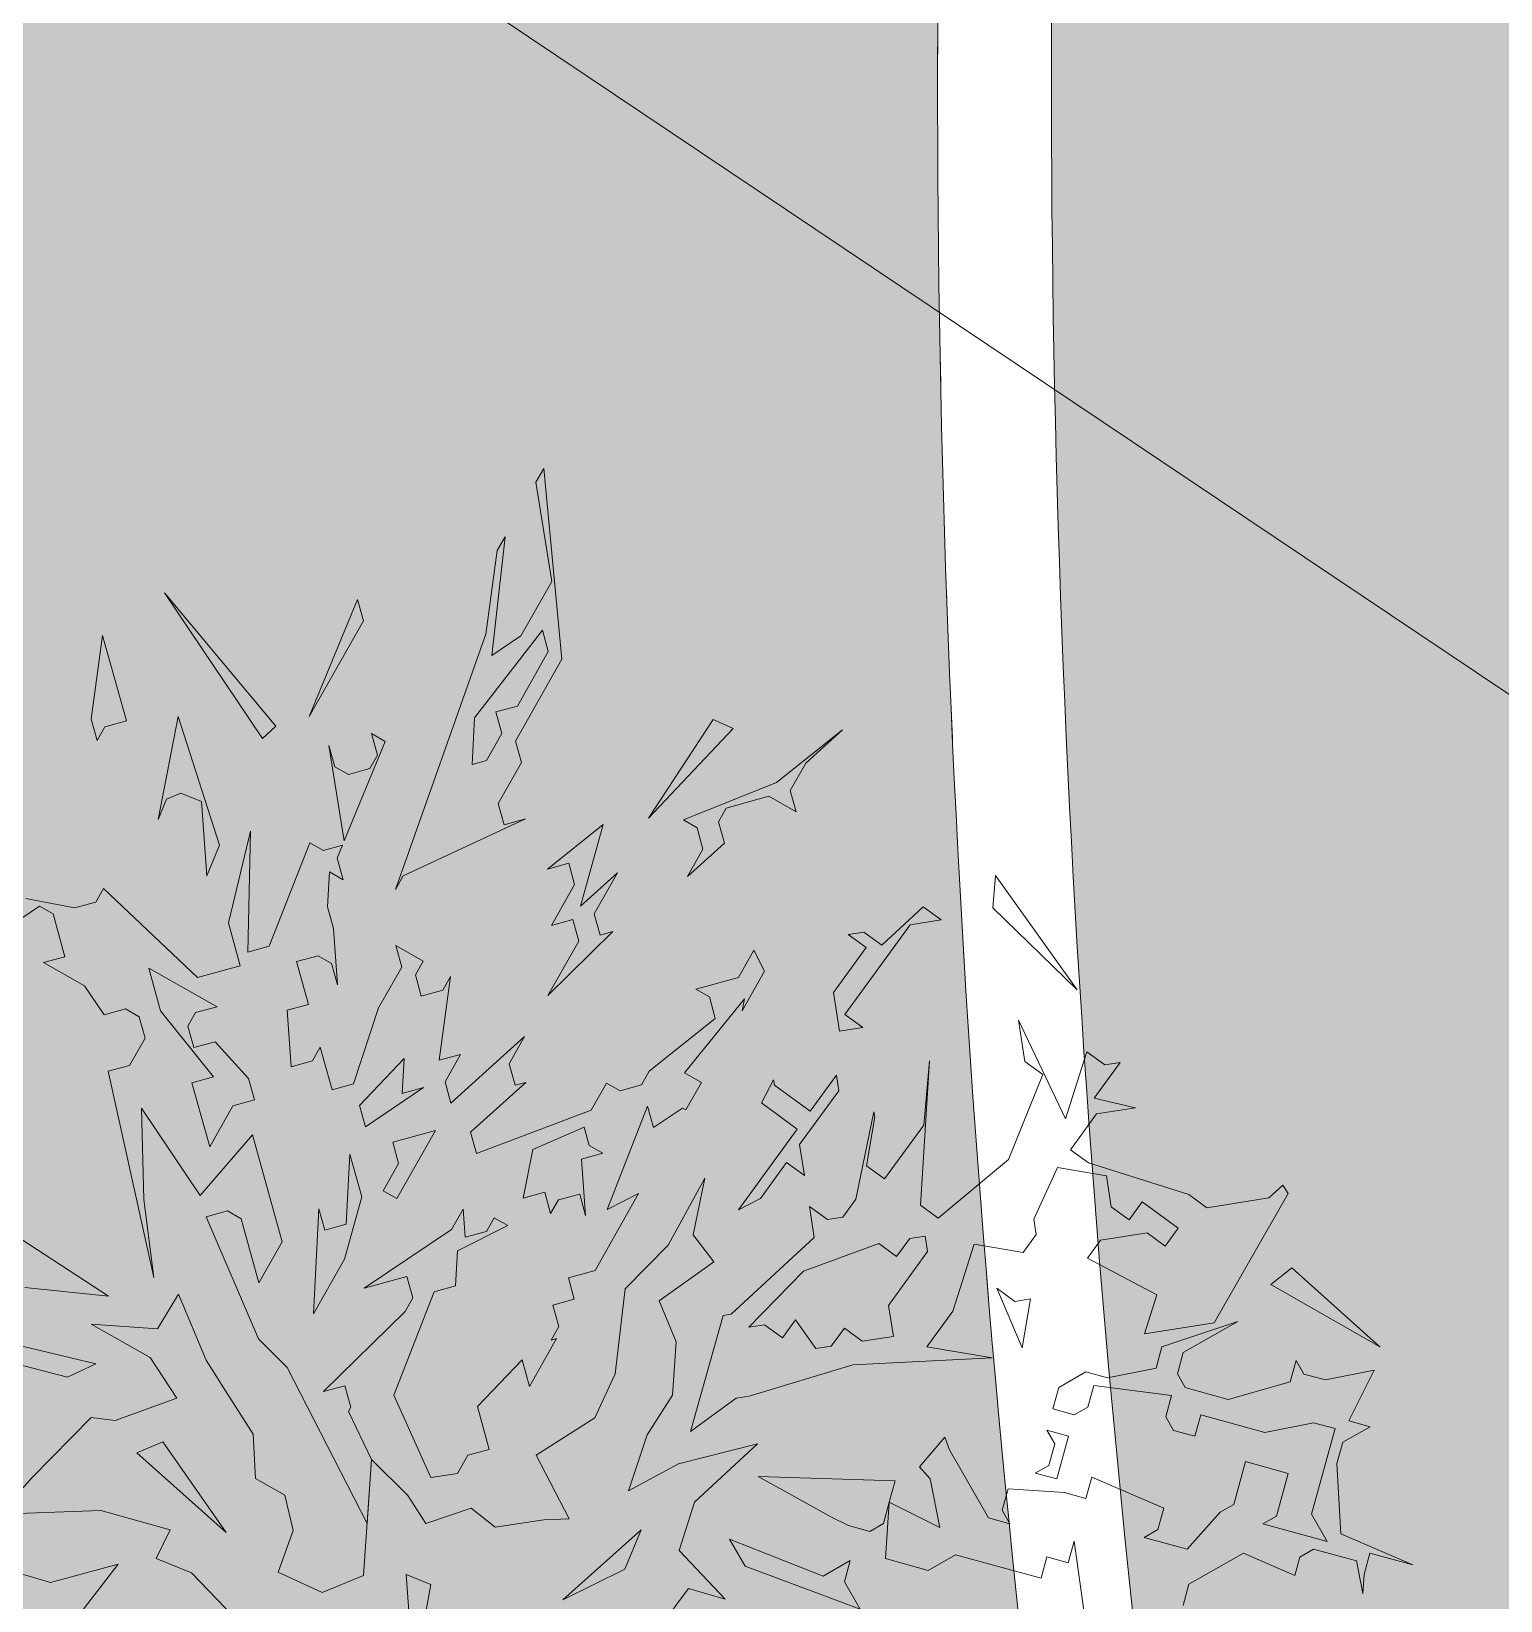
# Model space of a CAD drawing. Header units: millimetres. Extents: x -38151500 to -28914887, y -20564105 to -20349562.
# Drawn here: x -32288258 to -32287225, y -20506627 to -20505524 of the extents above; entities that cross this region are included whole.
import ezdxf
from ezdxf.xclip import XClip

# ---------------------------------------------------------------- set-up
doc = ezdxf.new("R2010")
doc.units = ezdxf.units.MM
doc.header["$MEASUREMENT"] = 0
doc.header["$XCLIPFRAME"] = 0
doc.linetypes.add('ГОСТ 2.303 6', pattern=[480, 80, -150, 100, -150])
doc.layers.add('!!! ПОДОСНОВА', color=7, linetype='Continuous')
for name, color, linetype, lineweight in [('Новый_ГП_БК_08.20_Ном._пера__5', 5, 'Continuous', 13), ('Новый_ГП_Благоустройство штриховка_Ном._пера__246', 246, 'Continuous', 13), ('Новый_ГП_озеленение_газон_Ном._пера__74', 74, 'Continuous', 20), ('Новый_ГП_озеленение_кустарники_Ном._пера__10', 75, 'Continuous', 5), ('Новый_ГП_Тротуар_Дорожки_Ном._пера__24', 26, 'Continuous', 13), ('Чертеж_1_Новый_Новофедоровское_снт 28_07$0$tp_Здания_Ном._пера__253', 252, 'Continuous', 18)]:
    doc.layers.add(name, color=color, linetype=linetype, lineweight=lineweight)

# ---------------------------------------------------------------- blocks, each defined once
blk = doc.blocks.new('Чертеж_5_1', base_point=(5813926.6, -7295.8))
at = {"layer": 'Чертеж_1_Новый_Новофедоровское_снт 28_07$0$tp_Здания_Ном._пера__253', "color": 252, "linetype": 'Continuous', "lineweight": 18, "flags": 128}
blk.add_lwpolyline([(-32283530.4, -20508464.8), (-32288447.4, -20505166.8), (-32284199.9, -20498834.3), (-32279282.9, -20502132.3)], close=True, dxfattribs=at)

msp = doc.modelspace()

# ---------------------------------------------------------------- hatches: boundary and pattern name
at = {"layer": 'Новый_ГП_Благоустройство штриховка_Ном._пера__246', "linetype": 'Continuous', "lineweight": 13}
h = msp.add_hatch(dxfattribs=at)
h.set_pattern_fill('Гравий_0003', color=246, style=0, pattern_type=2)
h.set_pattern_definition([(0, (5813926.62, -7252.5), (173.2051, 300), [0, -25, 50, -271.4102]), (0, (5813926.62, -7339.1), (173.2051, 300), [0, -25, 50, -271.4102]), (60, (5813926.62, -7295.8), (-173.2050711, 300.0000167), [50, -296.4102]), (60, (5814026.62, -7295.8), (-173.2050711, 300.0000167), [0, -296.4102, 50, 0, 0, 0]), (120, (5813926.62, -7295.8), (-346.4101711, 1.67e-05), [0, -296.4102, 50, 0, 0, 0]), (120, (5814026.62, -7295.8), (-346.4101711, 1.67e-05), [50, -296.4102])])
h.paths.add_polyline_path([(-32281389.65, -20499016.85), (-32282296.37, -20498450.2, 0.006807), (-32282199.39, -20499278.51, -0.3062134), (-32283041.33, -20500363.06, 0.0041139), (-32285142.27, -20501113.88, 0.2666049), (-32287507.65, -20504738.16, 0.0780142), (-32287273.51, -20507874.55, 0.1723091), (-32282145.91, -20515200.77, 0.3489048), (-32276185.26, -20514370.09, -0.2585313), (-32271792.52, -20512391.41, 0.0136544), (-32269281.01, -20512435.74, 0.3144836), (-32264527.78, -20509554.63), (-32265294.95, -20509075.19), (-32265296.68, -20509216.37, -0.3218012), (-32269252.92, -20511595.41, -0.0137708), (-32271739.6, -20511552.93, 0.2552703), (-32276825.38, -20513823.85, -0.3432439), (-32281688.92, -20514494.9, -0.1712031), (-32286459.39, -20507666.93, -0.0778536), (-32286669.56, -20504795.9, -0.2637), (-32284803.22, -20501884.26, -0.0040028), (-32282771.58, -20501158.6, 0.3175283), (-32281357.16, -20499239.8, -0.0065687)])
at = {"layer": 'Новый_ГП_озеленение_газон_Ном._пера__74', "linetype": 'Continuous', "lineweight": 20}
h = msp.add_hatch(dxfattribs=at)
h.set_pattern_fill('AR_SAND_0003', color=74, style=0, pattern_type=2)
h.set_pattern_definition([(37.5, (5813926.6, -7295.8), (-24.0004694, 734.119856), [0, -579.12, 0, -647.7, 0, -619.125]), (7.5, (5813926.6, -7295.8), (674.284925, 1075.23765), [0, -312.42, 0, -521.97, 0, -200.025]), (327.5, (5813458, -7295.8), (1186.488555, 2.155777), [0, -190.5, 0, -685.8, 0, -895.35]), (317.5, (5813458, -7295.8), (1145.334679, 334.393985), [0, -95.25, 0, -449.58, 0, -514.35])])
h.paths.add_polyline_path([(-32295187.89, -20507055.27), (-32295891.42, -20508182.38), (-32271650.86, -20523609.99), (-32271472.77, -20523318.57), (-32262368.35, -20510904.18), (-32264459.18, -20509597.51, -0.3182453), (-32269283.52, -20512515.76, -0.0136448), (-32271797.63, -20512471.26, 0.258872), (-32276124, -20514421.77, -0.3493763), (-32282189.52, -20515267.92, -0.1724048), (-32287351.04, -20507894.33, -0.0780291), (-32287587.46, -20504732.63, -0.2668386), (-32285174.3, -20501040.41, -0.0041241), (-32283066.91, -20500287.26, 0.3045295), (-32282279.76, -20499281.03, -0.0082483), (-32282381.92, -20498396.73), (-32285061.68, -20496722.07), (-32291058.51, -20506317.62), (-32290179.38, -20506867.03), (-32291662.99, -20509241.3)])

# ---------------------------------------------------------------- linework, layer by layer
at = {"layer": 'Новый_ГП_БК_08.20_Ном._пера__5', "color": 5, "linetype": 'ГОСТ 2.303 6', "lineweight": 13}
msp.add_lwpolyline([(-32265376.07, -20509198.38, -0.3210024), (-32269250.07, -20511515.38, -0.0137834), (-32271734.62, -20511473.08, 0.2549845), (-32276886.05, -20513771.47, -0.342622), (-32281645.51, -20514427.59, -0.171087), (-32286381.85, -20507647.17, -0.0778382), (-32286589.74, -20504801.36, -0.2633703), (-32284770.64, -20501957.52, -0.0039917), (-32282745.81, -20501234.34, 0.3183331), (-32281277.05, -20499234.57, -0.0090704), (-32281298.33, -20499073.92), (-32282381.92, -20498396.73, 0.0082483), (-32282279.76, -20499281.03, -0.3045295), (-32283066.92, -20500287.26, 0.0041241), (-32285174.3, -20501040.41, 0.2668386), (-32287587.46, -20504732.63, 0.0780291), (-32287351.04, -20507894.33, 0.1724048), (-32282189.52, -20515267.92, 0.3493763), (-32276124, -20514421.77, -0.258872), (-32271797.63, -20512471.26, 0.0136448), (-32269283.52, -20512515.76, 0.3182453), (-32264459.18, -20509597.51), (-32265369.78, -20509028.43)], format="xyb", close=True, dxfattribs=at)
at = {"layer": 'Новый_ГП_озеленение_газон_Ном._пера__74', "color": 74, "linetype": 'Continuous', "lineweight": 20}
msp.add_lwpolyline([(-32291662.99, -20509241.3), (-32295187.89, -20507055.27), (-32295891.42, -20508182.38), (-32271650.86, -20523609.99), (-32271472.77, -20523318.57), (-32262368.35, -20510904.18), (-32264459.18, -20509597.51, -0.3182453), (-32269283.52, -20512515.76, -0.0136448), (-32271797.63, -20512471.26, 0.258872), (-32276124, -20514421.77, -0.3493763), (-32282189.52, -20515267.92, -0.1724048), (-32287351.04, -20507894.33, -0.0780291), (-32287587.46, -20504732.63, -0.2668386), (-32285174.3, -20501040.41, -0.0041241), (-32283066.91, -20500287.26, 0.3045295), (-32282279.76, -20499281.03, -0.0082483), (-32282381.92, -20498396.73), (-32285061.68, -20496722.07), (-32291058.51, -20506317.62), (-32290179.38, -20506867.03)], format="xyb", close=True, dxfattribs=at)
at = {"layer": 'Новый_ГП_озеленение_кустарники_Ном._пера__10', "color": 75, "linetype": 'Continuous', "lineweight": 5}
for p, q in [((-32287897.94, -20505831.66), (-32287903.37, -20505841.26)), ((-32287885.1, -20505965.68), (-32287897.94, -20505831.66)), ((-32287903.37, -20505841.26), (-32287892.16, -20505910.99)), ((-32287934.36, -20505963.14), (-32287925.11, -20505879.65)), ((-32287925.11, -20505879.65), (-32287930.55, -20505889.25)), ((-32287930.55, -20505889.25), (-32287938.52, -20505948.11)), ((-32288086.14, -20506012.89), (-32288164.44, -20505919.02)), ((-32288164.44, -20505919.02), (-32288095.63, -20506021.35)), ((-32287892.16, -20505910.99), (-32287913.89, -20505949.38)), ((-32288028.81, -20505923.67), (-32288062.69, -20506005.88)), ((-32288024.65, -20505938.7), (-32288028.81, -20505923.67)), ((-32288062.69, -20506005.88), (-32288024.65, -20505938.7)), ((-32288207.93, -20505948.99), (-32288215.91, -20506007.85)), ((-32288191.28, -20506009.12), (-32288207.93, -20505948.99)), ((-32287938.52, -20505948.11), (-32288002.12, -20506127.57)), ((-32287946.5, -20506006.96), (-32287898.86, -20505945.21)), ((-32287913.89, -20505949.38), (-32287934.36, -20505963.14)), ((-32287898.86, -20505945.21), (-32287894.7, -20505960.25)), ((-32287894.7, -20505960.25), (-32287916.44, -20505998.64)), ((-32287917.71, -20506023.27), (-32287885.1, -20505965.68)), ((-32288215.91, -20506007.85), (-32288211.75, -20506022.88)), ((-32288169.01, -20506078.5), (-32288154.81, -20506006.03)), ((-32288154.81, -20506006.03), (-32288125.75, -20506096.34)), ((-32287948.2, -20506039.8), (-32287946.5, -20506006.96)), ((-32287916.44, -20505998.64), (-32287931.47, -20506002.8)), ((-32287931.47, -20506002.8), (-32287927.31, -20506017.83)), ((-32287778.81, -20506008.19), (-32287824.37, -20506077.46)), ((-32287764.76, -20506014.45), (-32287778.81, -20506008.19)), ((-32288211.75, -20506022.88), (-32288206.31, -20506013.29)), ((-32288206.31, -20506013.29), (-32288191.28, -20506009.12)), ((-32288095.63, -20506021.35), (-32288086.14, -20506012.89)), ((-32288009.27, -20506023.46), (-32288018.87, -20506018.02)), ((-32288018.87, -20506018.02), (-32288014.71, -20506033.06)), ((-32287927.31, -20506017.83), (-32287938.18, -20506037.03)), ((-32287824.37, -20506077.46), (-32287764.76, -20506014.45)), ((-32287687.81, -20506015.36), (-32287734.18, -20506052.48)), ((-32287713.71, -20506038.72), (-32287687.81, -20506015.36)), ((-32288044.77, -20506041.38), (-32288048.93, -20506026.35)), ((-32288048.93, -20506026.35), (-32288038.13, -20506093.49)), ((-32288038.13, -20506093.49), (-32288009.27, -20506023.46)), ((-32287913.55, -20506038.3), (-32287917.71, -20506023.27)), ((-32288035.17, -20506046.82), (-32288044.77, -20506041.38)), ((-32288014.71, -20506033.06), (-32288020.14, -20506042.65)), ((-32287938.18, -20506037.03), (-32287948.2, -20506039.8)), ((-32287929.85, -20506067.09), (-32287913.55, -20506038.3)), ((-32287724.58, -20506057.91), (-32287713.71, -20506038.72)), ((-32288020.14, -20506042.65), (-32288035.17, -20506046.82)), ((-32287734.18, -20506052.48), (-32287799.74, -20506078.73)), ((-32288163.07, -20506064.08), (-32288169.01, -20506078.5)), ((-32288152.89, -20506059.84), (-32288163.07, -20506064.08)), ((-32288138.47, -20506065.79), (-32288152.89, -20506059.84)), ((-32287769.68, -20506070.4), (-32287739.61, -20506062.08)), ((-32287739.61, -20506062.08), (-32287720.42, -20506072.95)), ((-32287720.42, -20506072.95), (-32287724.58, -20506057.91)), ((-32288134.67, -20506117.97), (-32288138.47, -20506065.79)), ((-32287925.69, -20506082.12), (-32287929.85, -20506067.09)), ((-32287775.11, -20506080), (-32287769.68, -20506070.4)), ((-32287996.69, -20506117.97), (-32287910.66, -20506077.96)), ((-32287910.66, -20506077.96), (-32287925.69, -20506082.12)), ((-32287856.14, -20506081.9), (-32287895.37, -20506113.3)), ((-32287872.01, -20506139.21), (-32287856.14, -20506081.9)), ((-32287799.74, -20506078.73), (-32287790.14, -20506084.16)), ((-32287790.14, -20506084.16), (-32287785.98, -20506099.2)), ((-32287770.95, -20506095.03), (-32287775.11, -20506080)), ((-32288125.75, -20506096.34), (-32288134.67, -20506117.97)), ((-32288104.01, -20506086.64), (-32288119.58, -20506151.12)), ((-32288105.82, -20506171.59), (-32288104.01, -20506086.64)), ((-32288062.35, -20506094.81), (-32288090.79, -20506167.42)), ((-32288052.75, -20506100.24), (-32288062.35, -20506094.81)), ((-32288039.39, -20506096.54), (-32288052.75, -20506100.24)), ((-32288043.15, -20506105.67), (-32288039.39, -20506096.54)), ((-32287796.85, -20506118.39), (-32287770.95, -20506095.03)), ((-32288038.99, -20506120.71), (-32288043.15, -20506105.67)), ((-32287785.98, -20506099.2), (-32287796.85, -20506118.39)), ((-32288049.86, -20506139.9), (-32288048.59, -20506115.27)), ((-32288048.59, -20506115.27), (-32288038.99, -20506120.71)), ((-32288002.12, -20506127.57), (-32287996.69, -20506117.97)), ((-32287895.37, -20506113.3), (-32287880.34, -20506109.14)), ((-32287880.34, -20506109.14), (-32287876.18, -20506124.17)), ((-32287846.11, -20506115.85), (-32287872.01, -20506139.21)), ((-32287862.42, -20506144.64), (-32287846.11, -20506115.85)), ((-32287582.28, -20506140.45), (-32287580.26, -20506117.81)), ((-32287580.26, -20506117.81), (-32287522.98, -20506198.12)), ((-32288207.23, -20506126.84), (-32288212.67, -20506136.44)), ((-32288141.32, -20506189.51), (-32288207.23, -20506126.84)), ((-32287876.18, -20506124.17), (-32287892.48, -20506152.97)), ((-32288272.8, -20506153.09), (-32288252.33, -20506139.33)), ((-32288227.7, -20506140.6), (-32288261.93, -20506133.89)), ((-32288252.33, -20506139.33), (-32288242.73, -20506144.76)), ((-32288212.67, -20506136.44), (-32288227.7, -20506140.6)), ((-32288045.69, -20506154.93), (-32288049.86, -20506139.9)), ((-32287660.35, -20506166.73), (-32287631.09, -20506139.8)), ((-32287631.09, -20506139.8), (-32287618.48, -20506148.98)), ((-32287522.98, -20506198.12), (-32287582.28, -20506140.45)), ((-32288242.73, -20506144.76), (-32288234.41, -20506174.83)), ((-32288119.58, -20506151.12), (-32288111.26, -20506181.18)), ((-32287892.48, -20506152.97), (-32287877.45, -20506148.8)), ((-32287877.45, -20506148.8), (-32287873.28, -20506163.84)), ((-32287858.25, -20506159.67), (-32287862.42, -20506144.64)), ((-32287618.48, -20506148.98), (-32287640.27, -20506152.41)), ((-32288042.8, -20506194.6), (-32288045.69, -20506154.93)), ((-32287895.02, -20506202.23), (-32287849.23, -20506157.18)), ((-32287849.23, -20506157.18), (-32287858.25, -20506159.67)), ((-32287640.27, -20506152.41), (-32287686.19, -20506215.45)), ((-32287683.86, -20506159.25), (-32287672.96, -20506157.54)), ((-32287671.25, -20506168.44), (-32287683.86, -20506159.25)), ((-32287672.96, -20506157.54), (-32287660.35, -20506166.73)), ((-32288090.79, -20506167.42), (-32288105.82, -20506171.59)), ((-32288071.6, -20506178.29), (-32288056.56, -20506174.13)), ((-32288056.56, -20506174.13), (-32288046.97, -20506179.56)), ((-32287982.67, -20506177.94), (-32288001.87, -20506167.08)), ((-32288001.87, -20506167.08), (-32287997.71, -20506182.11)), ((-32287873.28, -20506163.84), (-32287895.02, -20506202.23)), ((-32287750.13, -20506170.19), (-32287761, -20506189.39)), ((-32287742.67, -20506184.99), (-32287750.13, -20506170.19)), ((-32287694.21, -20506199.96), (-32287671.25, -20506168.44)), ((-32288234.41, -20506174.83), (-32288249.44, -20506178.99)), ((-32288249.44, -20506178.99), (-32288220.65, -20506195.29)), ((-32288167.22, -20506212.87), (-32288175.55, -20506182.8)), ((-32288175.55, -20506182.8), (-32288127.56, -20506209.98)), ((-32288111.26, -20506181.18), (-32288141.32, -20506189.51)), ((-32288063.27, -20506208.36), (-32288071.6, -20506178.29)), ((-32288046.97, -20506179.56), (-32288042.8, -20506194.6)), ((-32287997.71, -20506182.11), (-32288014.01, -20506210.9)), ((-32287988.11, -20506187.54), (-32287982.67, -20506177.94)), ((-32287758.52, -20506212.98), (-32287742.67, -20506184.99)), ((-32288220.65, -20506195.29), (-32288206.89, -20506215.76)), ((-32287983.95, -20506202.57), (-32287988.11, -20506187.54)), ((-32287971.46, -20506247.67), (-32287963.48, -20506188.81)), ((-32287963.48, -20506188.81), (-32287968.91, -20506198.41)), ((-32287761, -20506189.39), (-32287791.07, -20506197.72)), ((-32287968.91, -20506198.41), (-32287983.95, -20506202.57)), ((-32287799.05, -20506256.57), (-32287756.84, -20506204.42)), ((-32287791.07, -20506197.72), (-32287781.47, -20506203.15)), ((-32287781.47, -20506203.15), (-32287777.31, -20506218.18)), ((-32287756.84, -20506204.42), (-32287758.52, -20506212.98)), ((-32287689.93, -20506227.2), (-32287694.21, -20506199.96)), ((-32288206.89, -20506215.76), (-32288191.85, -20506211.6)), ((-32288191.85, -20506211.6), (-32288182.26, -20506217.03)), ((-32288182.26, -20506217.03), (-32288178.09, -20506232.06)), ((-32288130.11, -20506259.24), (-32288167.22, -20506212.87)), ((-32288142.59, -20506214.14), (-32288148.03, -20506223.74)), ((-32288127.56, -20506209.98), (-32288142.59, -20506214.14)), ((-32288078.3, -20506212.52), (-32288063.27, -20506208.36)), ((-32288075.41, -20506252.18), (-32288078.3, -20506212.52)), ((-32288014.01, -20506210.9), (-32288031.59, -20506264.32)), ((-32287777.31, -20506218.18), (-32287823.68, -20506255.3)), ((-32287686.19, -20506215.45), (-32287673.58, -20506224.63)), ((-32288148.03, -20506223.74), (-32288143.87, -20506238.77)), ((-32287673.58, -20506224.63), (-32287689.93, -20506227.2)), ((-32287559.71, -20506248.56), (-32287564.28, -20506219.5)), ((-32287564.28, -20506219.5), (-32287531.07, -20506288.71)), ((-32288178.09, -20506232.06), (-32288188.96, -20506251.26)), ((-32288143.87, -20506238.77), (-32288128.83, -20506234.61)), ((-32288128.83, -20506234.61), (-32288105.48, -20506260.51)), ((-32288054.94, -20506238.42), (-32288060.38, -20506248.02)), ((-32288046.62, -20506268.49), (-32288054.94, -20506238.42)), ((-32287911.33, -20506231.02), (-32287963.13, -20506277.74)), ((-32287922.2, -20506250.22), (-32287911.33, -20506231.02)), ((-32288188.96, -20506251.26), (-32288204, -20506255.42)), ((-32288060.38, -20506248.02), (-32288075.41, -20506252.18)), ((-32288027.42, -20506279.36), (-32287996.09, -20506246.4)), ((-32287996.09, -20506246.4), (-32287997.36, -20506271.03)), ((-32287956.42, -20506243.51), (-32287971.46, -20506247.67)), ((-32287967.29, -20506262.7), (-32287956.42, -20506243.51)), ((-32287918.03, -20506265.25), (-32287922.2, -20506250.22)), ((-32287626.8, -20506247.93), (-32287633.18, -20506349.42)), ((-32287630.85, -20506293.23), (-32287626.8, -20506247.93)), ((-32287547.11, -20506257.74), (-32287559.71, -20506248.56)), ((-32287531.07, -20506288.71), (-32287516.13, -20506241.71)), ((-32287516.13, -20506241.71), (-32287503.52, -20506250.89)), ((-32287492.63, -20506249.18), (-32287511, -20506274.39)), ((-32287503.52, -20506250.89), (-32287492.63, -20506249.18)), ((-32288204, -20506255.42), (-32288171.96, -20506400.31)), ((-32288145.14, -20506263.4), (-32288130.11, -20506259.24)), ((-32288105.48, -20506260.51), (-32288101.31, -20506275.54)), ((-32287823.68, -20506255.3), (-32287829.11, -20506264.9)), ((-32287787.05, -20506263.37), (-32287799.05, -20506256.57)), ((-32287744.94, -20506277.66), (-32287736.33, -20506261.42)), ((-32287736.33, -20506261.42), (-32287735.76, -20506265.05)), ((-32287710.54, -20506283.42), (-32287692.18, -20506258.21)), ((-32287692.18, -20506258.21), (-32287690.46, -20506269.1)), ((-32287571.23, -20506317.35), (-32287547.11, -20506257.74)), ((-32288132.65, -20506308.5), (-32288145.14, -20506263.4)), ((-32288031.59, -20506264.32), (-32288046.62, -20506268.49)), ((-32287982.33, -20506266.87), (-32288023.26, -20506294.39)), ((-32287997.36, -20506271.03), (-32287982.33, -20506266.87)), ((-32287963.13, -20506277.74), (-32287967.29, -20506262.7)), ((-32287949.37, -20506298.2), (-32287910.52, -20506263.17)), ((-32287910.52, -20506263.17), (-32287918.03, -20506265.25)), ((-32287853.74, -20506263.63), (-32287864.61, -20506282.82)), ((-32287844.14, -20506269.06), (-32287853.74, -20506263.63)), ((-32287829.11, -20506264.9), (-32287844.14, -20506269.06)), ((-32287797.92, -20506282.56), (-32287787.05, -20506263.37)), ((-32287735.76, -20506265.05), (-32287710.54, -20506283.42)), ((-32287690.46, -20506269.1), (-32287718.02, -20506306.92)), ((-32288179.02, -20506345.62), (-32288180.64, -20506281.32)), ((-32288180.64, -20506281.32), (-32288139.36, -20506342.72)), ((-32288116.34, -20506279.7), (-32288132.65, -20506308.5)), ((-32288101.31, -20506275.54), (-32288116.34, -20506279.7)), ((-32288023.26, -20506294.39), (-32288027.42, -20506279.36)), ((-32287864.61, -20506282.82), (-32287945.21, -20506313.24)), ((-32287853.39, -20506352.55), (-32287824.95, -20506279.93)), ((-32287824.95, -20506279.93), (-32287820.79, -20506294.96)), ((-32287820.79, -20506294.96), (-32287800.32, -20506281.2)), ((-32287800.32, -20506281.2), (-32287797.92, -20506282.56)), ((-32287719.73, -20506296.03), (-32287744.94, -20506277.66)), ((-32287678.48, -20506345.37), (-32287665.82, -20506283.84)), ((-32287665.82, -20506283.84), (-32287665.25, -20506287.47)), ((-32287511, -20506274.39), (-32287482.04, -20506281.01)), ((-32287482.04, -20506281.01), (-32287509.28, -20506285.29)), ((-32287905.54, -20506310.34), (-32287869.45, -20506294.57)), ((-32287869.45, -20506294.57), (-32287865.88, -20506307.45)), ((-32287665.25, -20506287.47), (-32287671.01, -20506321.87)), ((-32287658.4, -20506331.05), (-32287630.85, -20506293.23)), ((-32287509.28, -20506285.29), (-32287527.65, -20506310.51)), ((-32288139.36, -20506342.72), (-32288102.58, -20506300.17)), ((-32288102.58, -20506300.17), (-32288081.77, -20506375.33)), ((-32288004.06, -20506305.26), (-32287974, -20506296.93)), ((-32287999.9, -20506320.29), (-32288004.06, -20506305.26)), ((-32287974, -20506296.93), (-32288001.17, -20506344.92)), ((-32287945.21, -20506313.24), (-32287949.37, -20506298.2)), ((-32287761.05, -20506352.76), (-32287719.73, -20506296.03)), ((-32288036.67, -20506362.84), (-32288034.13, -20506313.58)), ((-32288034.13, -20506313.58), (-32288025.8, -20506343.65)), ((-32287912.25, -20506344.57), (-32287905.54, -20506310.34)), ((-32287856.28, -20506312.89), (-32287871.32, -20506317.05)), ((-32287871.32, -20506317.05), (-32287868.43, -20506356.71)), ((-32287865.88, -20506307.45), (-32287856.28, -20506312.89)), ((-32287718.02, -20506306.92), (-32287714.59, -20506328.72)), ((-32287620.58, -20506358.6), (-32287571.23, -20506317.35)), ((-32287527.65, -20506310.51), (-32287515.04, -20506319.69)), ((-32288010.77, -20506339.49), (-32287999.9, -20506320.29)), ((-32287727.2, -20506319.53), (-32287745.57, -20506344.75)), ((-32287714.59, -20506328.72), (-32287727.2, -20506319.53)), ((-32287671.01, -20506321.87), (-32287658.4, -20506331.05)), ((-32287536.83, -20506323.11), (-32287553.49, -20506359.23)), ((-32287502.43, -20506328.87), (-32287536.83, -20506323.11)), ((-32287515.04, -20506319.69), (-32287444.53, -20506342.1)), ((-32288001.17, -20506344.92), (-32288010.77, -20506339.49)), ((-32287810.36, -20506377.67), (-32287784.56, -20506330.63)), ((-32287784.56, -20506330.63), (-32287792.96, -20506370.42)), ((-32287499.01, -20506350.67), (-32287502.43, -20506328.87)), ((-32287388.34, -20506344.44), (-32287378.51, -20506335.4)), ((-32287378.51, -20506335.4), (-32287374.6, -20506341.22)), ((-32288171.96, -20506400.31), (-32288179.02, -20506345.62)), ((-32288025.8, -20506343.65), (-32288037.94, -20506387.47)), ((-32287897.22, -20506340.41), (-32287912.25, -20506344.57)), ((-32287893.06, -20506355.44), (-32287897.22, -20506340.41)), ((-32287887.62, -20506345.84), (-32287893.06, -20506355.44)), ((-32287872.59, -20506341.68), (-32287887.62, -20506345.84)), ((-32287868.43, -20506356.71), (-32287872.59, -20506341.68)), ((-32287861.78, -20506395.33), (-32287831.21, -20506341.35)), ((-32287831.21, -20506341.35), (-32287853.39, -20506352.55)), ((-32287745.57, -20506344.75), (-32287761.05, -20506352.76)), ((-32287707.74, -20506372.3), (-32287711.17, -20506350.51)), ((-32287711.17, -20506350.51), (-32287698.56, -20506359.69)), ((-32287687.66, -20506357.98), (-32287678.48, -20506345.37)), ((-32287633.18, -20506349.42), (-32287620.58, -20506358.6)), ((-32287486.4, -20506359.85), (-32287499.01, -20506350.67)), ((-32287477.22, -20506347.24), (-32287486.4, -20506359.85)), ((-32287452, -20506365.61), (-32287477.22, -20506347.24)), ((-32287444.53, -20506342.1), (-32287431.92, -20506351.29)), ((-32287431.92, -20506351.29), (-32287388.34, -20506344.44)), ((-32287374.6, -20506341.22), (-32287426.63, -20506432.33)), ((-32288203.9, -20506413.57), (-32288284.63, -20506360.8)), ((-32288120.16, -20506353.59), (-32288135.19, -20506357.76)), ((-32288135.19, -20506357.76), (-32288098.29, -20506443.57)), ((-32288110.56, -20506359.03), (-32288120.16, -20506353.59)), ((-32288098.07, -20506404.13), (-32288110.56, -20506359.03)), ((-32288059.68, -20506425.86), (-32288055.87, -20506351.97)), ((-32288055.87, -20506351.97), (-32288051.7, -20506367.01)), ((-32287962.78, -20506366.66), (-32287954.63, -20506352.26)), ((-32287954.63, -20506352.26), (-32287953.18, -20506372.09)), ((-32287938.15, -20506367.93), (-32287932.72, -20506358.33)), ((-32287932.72, -20506358.33), (-32287923.12, -20506363.77)), ((-32287698.56, -20506359.69), (-32287687.66, -20506357.98)), ((-32287553.49, -20506359.23), (-32287551.78, -20506370.12)), ((-32288051.7, -20506367.01), (-32288036.67, -20506362.84)), ((-32288024.18, -20506407.94), (-32287962.78, -20506366.66)), ((-32287923.12, -20506363.77), (-32287958.62, -20506381.69)), ((-32287953.18, -20506372.09), (-32287938.15, -20506367.93)), ((-32287792.96, -20506370.42), (-32287778.3, -20506389.28)), ((-32287766.27, -20506426.16), (-32287707.74, -20506372.3)), ((-32287640.66, -20506372.92), (-32287649.84, -20506385.53)), ((-32287629.76, -20506371.21), (-32287640.66, -20506372.92)), ((-32287628.05, -20506382.11), (-32287629.76, -20506371.21)), ((-32287551.78, -20506370.12), (-32287560.96, -20506382.73)), ((-32287506.48, -20506374.17), (-32287473.79, -20506369.03)), ((-32287473.79, -20506369.03), (-32287461.19, -20506378.22)), ((-32287461.19, -20506378.22), (-32287452, -20506365.61)), ((-32288081.77, -20506375.33), (-32288098.07, -20506404.13)), ((-32287958.62, -20506381.69), (-32287959.89, -20506406.32)), ((-32287840.66, -20506408.43), (-32287810.36, -20506377.67)), ((-32287662.45, -20506376.35), (-32287715.21, -20506395.8)), ((-32287649.84, -20506385.53), (-32287662.45, -20506376.35)), ((-32287655.6, -20506419.93), (-32287628.05, -20506382.11)), ((-32287595.36, -20506376.97), (-32287610.3, -20506423.98)), ((-32287560.96, -20506382.73), (-32287595.36, -20506376.97)), ((-32287515.67, -20506386.78), (-32287506.48, -20506374.17)), ((-32288037.94, -20506387.47), (-32288059.68, -20506425.86)), ((-32287778.3, -20506389.28), (-32287816.82, -20506416.66)), ((-32287466.95, -20506412.62), (-32287515.67, -20506386.78)), ((-32287386.75, -20506405.3), (-32287372.18, -20506393.64)), ((-32287372.18, -20506393.64), (-32287310.11, -20506449.01)), ((-32287994.12, -20506399.61), (-32288024.18, -20506407.94)), ((-32287989.96, -20506414.65), (-32287994.12, -20506399.61)), ((-32287880.57, -20506400.54), (-32287861.78, -20506395.33)), ((-32287876.4, -20506415.57), (-32287880.57, -20506400.54)), ((-32287715.21, -20506395.8), (-32287753.66, -20506435.34)), ((-32287310.11, -20506449.01), (-32287386.75, -20506405.3)), ((-32288262.55, -20506407.3), (-32288203.9, -20506413.57)), ((-32288169.36, -20506436.34), (-32288154.53, -20506412.02)), ((-32288154.53, -20506412.02), (-32288135.21, -20506458.43)), ((-32287974.92, -20506410.48), (-32288003.37, -20506483.1)), ((-32287995.39, -20506424.24), (-32287989.96, -20506414.65)), ((-32287959.89, -20506406.32), (-32287974.92, -20506410.48)), ((-32287891.44, -20506419.73), (-32287876.4, -20506415.57)), ((-32287847.61, -20506468.04), (-32287840.66, -20506408.43)), ((-32287816.82, -20506416.66), (-32287804.75, -20506445.66)), ((-32287579.33, -20506407.95), (-32287566.72, -20506417.13)), ((-32287561.58, -20506449.82), (-32287579.33, -20506407.95)), ((-32287566.72, -20506417.13), (-32287555.82, -20506415.42)), ((-32287555.82, -20506415.42), (-32287561.58, -20506449.82)), ((-32287475.66, -20506440.04), (-32287466.95, -20506412.62)), ((-32288052.63, -20506480.56), (-32287995.39, -20506424.24)), ((-32287887.27, -20506434.77), (-32287891.44, -20506419.73)), ((-32287794.65, -20506508.55), (-32287771.72, -20506427.01)), ((-32287771.72, -20506427.01), (-32287766.27, -20506426.16)), ((-32287652.17, -20506441.72), (-32287655.6, -20506419.93)), ((-32287610.3, -20506423.98), (-32287628.67, -20506449.19)), ((-32288174.52, -20506456.64), (-32288216.08, -20506433.1)), ((-32288216.08, -20506433.1), (-32288169.36, -20506436.34)), ((-32287892.71, -20506444.36), (-32287887.27, -20506434.77)), ((-32287753.66, -20506435.34), (-32287742.77, -20506433.63)), ((-32287742.77, -20506433.63), (-32287730.16, -20506442.81)), ((-32287730.16, -20506442.81), (-32287720.97, -20506430.2)), ((-32287720.97, -20506430.2), (-32287706.65, -20506450.28)), ((-32287695.76, -20506448.57), (-32287686.57, -20506435.96)), ((-32287686.57, -20506435.96), (-32287673.97, -20506445.15)), ((-32287426.63, -20506432.33), (-32287475.66, -20506440.04)), ((-32287463.4, -20506449.01), (-32287410.03, -20506431.27)), ((-32287410.03, -20506431.27), (-32287448.35, -20506453.13)), ((-32288316.03, -20506448.96), (-32288232.59, -20506470.4)), ((-32288212.66, -20506460.94), (-32288281.4, -20506444.74)), ((-32288098.29, -20506443.57), (-32288078.26, -20506463.63)), ((-32287907.97, -20506476.91), (-32287888.95, -20506443.32)), ((-32287888.95, -20506443.32), (-32287892.71, -20506444.36)), ((-32287804.75, -20506445.66), (-32287807.34, -20506483.04)), ((-32287706.65, -20506450.28), (-32287695.76, -20506448.57)), ((-32287673.97, -20506445.15), (-32287652.17, -20506441.72)), ((-32287628.67, -20506449.19), (-32287582.81, -20506456.87)), ((-32287467.51, -20506464.06), (-32287463.4, -20506449.01)), ((-32288232.59, -20506470.4), (-32288212.66, -20506460.94)), ((-32288155.84, -20506485.17), (-32288174.52, -20506456.64)), ((-32288135.21, -20506458.43), (-32288121.68, -20506480.02)), ((-32287944.51, -20506491.08), (-32287913.17, -20506458.12)), ((-32287913.17, -20506458.12), (-32287907.97, -20506476.91)), ((-32287582.81, -20506456.87), (-32287680.57, -20506461.73)), ((-32287448.35, -20506453.13), (-32287452.47, -20506468.17)), ((-32287373.13, -20506473.71), (-32287369.01, -20506458.67)), ((-32287369.01, -20506458.67), (-32287363.55, -20506468.25)), ((-32288078.26, -20506463.63), (-32288022.09, -20506573.31)), ((-32287861.96, -20506498.97), (-32287847.61, -20506468.04)), ((-32287680.57, -20506461.73), (-32287753.51, -20506483.7)), ((-32287535.93, -20506477.68), (-32287516.77, -20506466.75)), ((-32287516.77, -20506466.75), (-32287501.72, -20506470.87)), ((-32287501.72, -20506470.87), (-32287467.51, -20506464.06)), ((-32287452.47, -20506468.17), (-32287447.01, -20506477.75)), ((-32287363.55, -20506468.25), (-32287348.5, -20506472.36)), ((-32287348.5, -20506472.36), (-32287314.29, -20506465.55)), ((-32287314.29, -20506465.55), (-32287332.11, -20506501.11)), ((-32288121.68, -20506480.02), (-32288102.2, -20506510.48)), ((-32288037.6, -20506476.4), (-32288052.63, -20506480.56)), ((-32288033.43, -20506491.43), (-32288037.6, -20506476.4)), ((-32288003.37, -20506483.1), (-32287977.17, -20506541.01)), ((-32287807.34, -20506483.04), (-32287825.23, -20506510.91)), ((-32287540.04, -20506492.72), (-32287535.93, -20506477.68)), ((-32287511.3, -20506476.33), (-32287515.42, -20506491.38)), ((-32287456.59, -20506483.22), (-32287511.3, -20506476.33)), ((-32287460.7, -20506498.26), (-32287456.59, -20506483.22)), ((-32287447.01, -20506477.75), (-32287416.92, -20506485.99)), ((-32287416.92, -20506485.99), (-32287373.13, -20506473.71)), ((-32288199.19, -20506500.94), (-32288155.84, -20506485.17)), ((-32288035.24, -20506494.63), (-32288033.43, -20506491.43)), ((-32287936.19, -20506521.14), (-32287944.51, -20506491.08)), ((-32287762.59, -20506485.12), (-32287794.65, -20506508.55)), ((-32287753.51, -20506483.7), (-32287762.59, -20506485.12)), ((-32287525, -20506496.84), (-32287540.04, -20506492.72)), ((-32287515.42, -20506491.38), (-32287525, -20506496.84)), ((-32288257.37, -20506541.04), (-32288215.95, -20506498.84)), ((-32288215.95, -20506498.84), (-32288199.19, -20506500.94)), ((-32288019.01, -20506528.21), (-32288035.24, -20506494.63)), ((-32287903.22, -20506525.22), (-32287861.96, -20506498.97)), ((-32287455.24, -20506507.84), (-32287460.7, -20506498.26)), ((-32287436.08, -20506496.92), (-32287440.19, -20506511.96)), ((-32287390.94, -20506509.27), (-32287436.08, -20506496.92)), ((-32287356.74, -20506502.45), (-32287390.94, -20506509.27)), ((-32287341.69, -20506506.57), (-32287356.74, -20506502.45)), ((-32287317.06, -20506505.22), (-32287336.23, -20506516.15)), ((-32287332.11, -20506501.11), (-32287317.06, -20506505.22)), ((-32288183.8, -20506523.52), (-32288165.53, -20506515.92)), ((-32288165.53, -20506515.92), (-32288121.15, -20506579.62)), ((-32288102.2, -20506510.48), (-32288100.6, -20506541.58)), ((-32287825.23, -20506510.91), (-32287838.3, -20506550.38)), ((-32287633.87, -20506533.53), (-32287615.88, -20506512.65)), ((-32287615.88, -20506512.65), (-32287612.58, -20506521.39)), ((-32287538.7, -20506517.35), (-32287544.16, -20506507.77)), ((-32287544.16, -20506507.77), (-32287529.12, -20506511.88)), ((-32287529.12, -20506511.88), (-32287537.35, -20506541.97)), ((-32287440.19, -20506511.96), (-32287455.24, -20506507.84)), ((-32287358.16, -20506566.75), (-32287341.69, -20506506.57)), ((-32287336.23, -20506516.15), (-32287340.34, -20506531.2)), ((-32288121.15, -20506579.62), (-32288183.8, -20506523.52)), ((-32287958.46, -20506538.1), (-32287951.22, -20506525.31)), ((-32287951.22, -20506525.31), (-32287936.19, -20506521.14)), ((-32287880.04, -20506570.02), (-32287903.22, -20506525.22)), ((-32287803.17, -20506531.22), (-32287747.74, -20506517.22)), ((-32287747.74, -20506517.22), (-32287791.9, -20506558.29)), ((-32287612.58, -20506521.39), (-32287585.26, -20506569.3)), ((-32287542.81, -20506532.39), (-32287538.7, -20506517.35)), ((-32288024.58, -20506609.76), (-32288019.01, -20506528.21)), ((-32288022.09, -20506573.31), (-32288019.01, -20506528.21)), ((-32288019.01, -20506528.21), (-32287993.46, -20506553.7)), ((-32287977.17, -20506541.01), (-32287958.46, -20506538.1)), ((-32287838.3, -20506550.38), (-32287803.17, -20506531.22)), ((-32287626.27, -20506541.9), (-32287633.87, -20506533.53)), ((-32287552.4, -20506537.86), (-32287542.81, -20506532.39)), ((-32287537.35, -20506541.97), (-32287552.4, -20506537.86)), ((-32287412.87, -20506559.86), (-32287404.64, -20506529.77)), ((-32287404.64, -20506529.77), (-32287374.55, -20506538.01)), ((-32287374.55, -20506538.01), (-32287382.78, -20506568.1)), ((-32287340.34, -20506531.2), (-32287337.65, -20506580.45)), ((-32288280.74, -20506566.65), (-32288257.37, -20506541.04)), ((-32288100.6, -20506541.58), (-32288079.82, -20506553.35)), ((-32287695.61, -20506568.75), (-32287747.29, -20506540.33)), ((-32287747.29, -20506540.33), (-32287650.9, -20506543.25)), ((-32287650.9, -20506543.25), (-32287655.02, -20506558.29)), ((-32287619.46, -20506576.11), (-32287626.27, -20506541.9)), ((-32287575.67, -20506563.83), (-32287571.56, -20506548.79)), ((-32287571.56, -20506548.79), (-32287531.89, -20506551.56)), ((-32287516.84, -20506555.67), (-32287512.72, -20506540.63)), ((-32287512.72, -20506540.63), (-32287462.13, -20506562.56)), ((-32288079.82, -20506553.35), (-32288074.03, -20506578.16)), ((-32287993.46, -20506553.7), (-32287980.74, -20506573.36)), ((-32287791.9, -20506558.29), (-32287802.71, -20506592.28)), ((-32287655.02, -20506558.29), (-32287659.13, -20506573.34)), ((-32287657.79, -20506597.96), (-32287655.02, -20506558.29)), ((-32287655.02, -20506558.29), (-32287619.46, -20506576.11)), ((-32287531.89, -20506551.56), (-32287516.84, -20506555.67)), ((-32287422.45, -20506565.33), (-32287412.87, -20506559.86)), ((-32288209.2, -20506564.09), (-32288280.74, -20506566.65)), ((-32288160.39, -20506577.81), (-32288209.2, -20506564.09)), ((-32287980.74, -20506573.36), (-32287948.99, -20506562.42)), ((-32287948.99, -20506562.42), (-32287932.08, -20506575.8)), ((-32287932.08, -20506575.8), (-32287897.92, -20506570.66)), ((-32287897.92, -20506570.66), (-32287880.04, -20506570.02)), ((-32287683.76, -20506574.68), (-32287695.61, -20506568.75)), ((-32287585.26, -20506569.3), (-32287570.21, -20506573.41)), ((-32287570.21, -20506573.41), (-32287575.67, -20506563.83)), ((-32287462.13, -20506562.56), (-32287466.24, -20506577.6)), ((-32287445.73, -20506591.3), (-32287422.45, -20506565.33)), ((-32287382.78, -20506568.1), (-32287392.36, -20506573.56)), ((-32287347.23, -20506585.91), (-32287358.16, -20506566.75)), ((-32288170.23, -20506597.78), (-32288160.39, -20506577.81)), ((-32288074.03, -20506578.16), (-32288084.51, -20506607.48)), ((-32287829.4, -20506577.76), (-32287884.41, -20506626.9)), ((-32287840.82, -20506605.48), (-32287829.4, -20506577.76)), ((-32287668.71, -20506578.8), (-32287683.76, -20506574.68)), ((-32287659.13, -20506573.34), (-32287668.71, -20506578.8)), ((-32287466.24, -20506577.6), (-32287475.82, -20506583.07)), ((-32287392.36, -20506573.56), (-32287347.23, -20506585.91)), ((-32287337.65, -20506580.45), (-32287287.05, -20506602.38)), ((-32288326.42, -20506590.79), (-32288244.7, -20506614.81)), ((-32287802.71, -20506592.28), (-32287770.33, -20506626.45)), ((-32287756.29, -20506603.35), (-32287767.22, -20506584.19)), ((-32287767.22, -20506584.19), (-32287701.57, -20506610.24)), ((-32287525.08, -20506585.76), (-32287529.19, -20506600.81)), ((-32287516.92, -20506644.6), (-32287525.08, -20506585.76)), ((-32287475.82, -20506583.07), (-32287445.73, -20506591.3)), ((-32287356.81, -20506591.38), (-32287366.39, -20506596.84)), ((-32287326.72, -20506599.61), (-32287356.81, -20506591.38)), ((-32288196.95, -20506601.95), (-32288251.19, -20506671.87)), ((-32288244.7, -20506614.81), (-32288196.95, -20506601.95)), ((-32288145.58, -20506607.94), (-32288170.23, -20506597.78)), ((-32287675.6, -20506633.52), (-32287756.29, -20506603.35)), ((-32287701.57, -20506610.24), (-32287682.41, -20506599.31)), ((-32287682.41, -20506599.31), (-32287686.53, -20506614.36)), ((-32287627.7, -20506606.2), (-32287657.79, -20506597.96)), ((-32287608.53, -20506595.27), (-32287627.7, -20506606.2)), ((-32287548.35, -20506611.74), (-32287608.53, -20506595.27)), ((-32287544.24, -20506596.69), (-32287548.35, -20506611.74)), ((-32287529.19, -20506600.81), (-32287544.24, -20506596.69)), ((-32287406.06, -20506594.07), (-32287444.39, -20506615.93)), ((-32287369.92, -20506609.74), (-32287406.06, -20506594.07)), ((-32287366.39, -20506596.84), (-32287369.92, -20506609.74)), ((-32287322.18, -20506622.42), (-32287326.72, -20506599.61)), ((-32287317.14, -20506594.15), (-32287321.26, -20506609.19)), ((-32287287.05, -20506602.38), (-32287317.14, -20506594.15)), ((-32288109.66, -20506645.18), (-32288145.58, -20506607.94)), ((-32288084.51, -20506607.48), (-32288053.58, -20506621.83)), ((-32288053.58, -20506621.83), (-32288024.58, -20506609.76)), ((-32287989.25, -20506681.92), (-32287994.55, -20506609.1)), ((-32287994.55, -20506609.1), (-32287977.3, -20506616.21)), ((-32287884.41, -20506626.9), (-32287840.82, -20506605.48)), ((-32287686.53, -20506614.36), (-32287675.6, -20506633.52)), ((-32287321.26, -20506609.19), (-32287322.18, -20506622.42)), ((-32287977.3, -20506616.21), (-32287989.25, -20506681.92)), ((-32287796.11, -20506619.03), (-32287835.44, -20506671.7)), ((-32287770.33, -20506626.45), (-32287796.11, -20506619.03)), ((-32287444.39, -20506615.93), (-32287448.5, -20506630.97))]:
    msp.add_line(p, q, dxfattribs=at)
at = {"layer": 'Новый_ГП_Тротуар_Дорожки_Ном._пера__24', "color": 26, "linetype": 'Continuous', "lineweight": 13}
msp.add_lwpolyline([(-32265296.68, -20509216.37, -0.3218012), (-32269252.92, -20511595.41, -0.0137708), (-32271739.6, -20511552.93, 0.2552703), (-32276825.38, -20513823.85, -0.3432439), (-32281688.92, -20514494.9, -0.1712031), (-32286459.39, -20507666.93, -0.0778536), (-32286669.56, -20504795.9, -0.2637), (-32284803.22, -20501884.26, -0.0040028), (-32282771.58, -20501158.6, 0.3175283), (-32281357.16, -20499239.8, -0.0134251), (-32281417.3, -20498783.32), (-32282319.3, -20498219.62, 0.0086983), (-32282199.39, -20499278.51, -0.3062134), (-32283041.33, -20500363.06, 0.0041139), (-32285142.27, -20501113.88, 0.2666049), (-32287507.65, -20504738.16, 0.0780142), (-32287273.51, -20507874.55, 0.1723091), (-32282145.91, -20515200.77, 0.3489048), (-32276185.26, -20514370.09, -0.2585313), (-32271792.52, -20512391.41, 0.0136544), (-32269281.01, -20512435.74, 0.3198609), (-32264490.24, -20509467.48), (-32265293.6, -20508965.42)], format="xyb", close=True, dxfattribs=at)

# ---------------------------------------------------------------- block references
at = {"layer": '!!! ПОДОСНОВА', "color": 252, "linetype": 'Continuous', "lineweight": 40}
ref = msp.add_blockref('Чертеж_5_1', (5813926.62, -7295.8), dxfattribs=at)
XClip(ref).set_block_clipping_path([(-32342847.3118521906, -20426134.2498699203), (-32342847.3118521906, -20517391.6082299612), (-32320266.7422028184, -20517391.6082299612), (-32314873.6045184806, -20528511.4797440507), (-32229507.7408887595, -20528511.4797440507), (-32229507.7408887595, -20426017.5390227698)])

doc.saveas('drawing.dxf')
